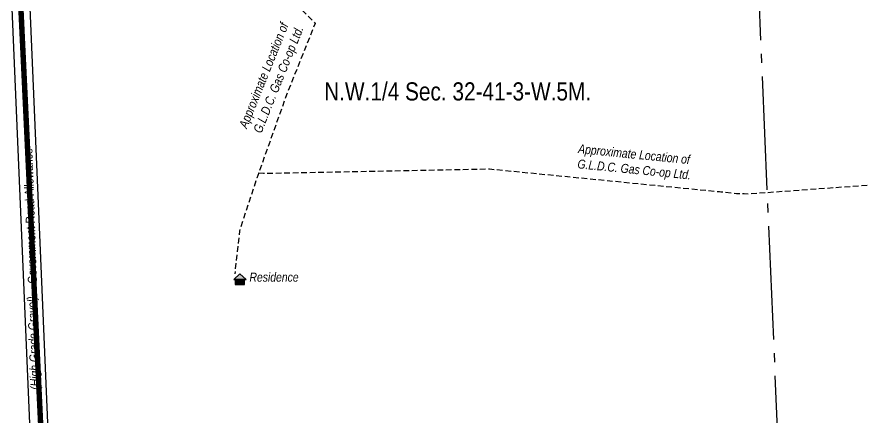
# Model space of a CAD drawing. Extents: x 665644 to 689199, y 5825051 to 5844826.
# Drawn here: x 675511 to 676444, y 5828173 to 5828614 of the extents above; entities that cross this region are included whole.
import ezdxf
from ezdxf.enums import TextEntityAlignment as Align

# ---------------------------------------------------------------- set-up
doc = ezdxf.new("R2010")
doc.units = 0
doc.header["$LTSCALE"] = 5
doc.linetypes.add('foc-QUARTERLINE', pattern=[33, 25, -3, 2, -3])
doc.linetypes.add('UG_PIPE', pattern=[1.875, 1.25, -0.625])
for name, color, linetype in [('AS-PIPE-UG', 44, 'UG_PIPE'), ('AS-PIPE-UG-T', 44, 'Continuous'), ('AS-RESIDENCE', 14, 'Continuous'), ('AS-ROADS', 254, 'Continuous'), ('C-SYMBOL', 7, 'Continuous'), ('L-QSEC', 8, 'foc-QUARTERLINE'), ('L-ROAD-T', 7, 'Continuous'), ('L-SEC', 7, 'Continuous')]:
    doc.layers.add(name, color=color, linetype=linetype)
doc.layers.add('T-TEXT', color=48, linetype='Continuous', lineweight=18)
doc.styles.add('175L', font='ARIALN.TTF', dxfattribs={"height": 20})
doc.styles.add('80L', font='ARIALN.TTF', dxfattribs={"height": 10})
doc.styles.add('80LS', font='ARIALNI.TTF', dxfattribs={"height": 10})

# ---------------------------------------------------------------- blocks, each defined once
blk = doc.blocks.new('res_occ')
for points in [[(0.1, 0.89), (-1.26, -0.37), (1.46, -0.37)], [(-0.9, -1.43), (1.1, -1.43), (1.1, -0.37), (-0.9, -0.37)]]:
    blk.add_hatch(color=14).paths.add_polyline_path(points)
at = {"color": 14}
for points in [[(0.1, 0.89), (-1.26, -0.37), (1.46, -0.37)], [(-0.9, -1.43), (1.1, -1.43), (1.1, -0.37), (-0.9, -0.37)]]:
    blk.add_lwpolyline(points, close=True, dxfattribs=at)

msp = doc.modelspace()

# ---------------------------------------------------------------- linework, layer by layer
at = {"layer": 'AS-PIPE-UG', "flags": 128}
for points in [[(675854.848, 5828873.27), (675854.758, 5828865.405), (675852.473, 5828810.442), (675811.121, 5828636.034), (675839.978, 5828607.25), (675808.363, 5828528.503), (675777.822, 5828442.491)], [(675777.822, 5828442.491), (675782.988, 5828442.104), (676031.981, 5828446.917), (676285.569, 5828421.867), (676287.022, 5828421.747), (676301.266, 5828420.05), (676304.08, 5828419.826), (676306.978, 5828419.766), (676312.654, 5828419.635), (676317.009, 5828419.454), (676982.804, 5828468.071), (676983.868, 5828467.984), (677007.925, 5828469.445)], [(675777.822, 5828442.491), (675775.851, 5828436.861), (675756.591, 5828378.459), (675751.445, 5828331.376)]]:
    msp.add_lwpolyline(points, dxfattribs=at)
at = {"layer": 'AS-ROADS', "const_width": 6, "flags": 128}
msp.add_lwpolyline([(675547.971, 5827946.22), (675504.71, 5828857.412)], dxfattribs=at)
at = {"layer": 'L-QSEC', "flags": 128}
msp.add_lwpolyline([(676318.157, 5828878.329), (676351.493, 5828104.586)], dxfattribs=at)
at = {"layer": 'L-SEC', "flags": 128}
for points in [[(675496.398, 5828848.34), (675530.579, 5828045.669)], [(675550.679, 5828046.348), (675516.497, 5828849.073)]]:
    msp.add_lwpolyline(points, dxfattribs=at)

# ---------------------------------------------------------------- block references
at = {"layer": 'AS-RESIDENCE', "xscale": 5.000000000000001, "yscale": 5.000000000000001, "zscale": 5.000000000000001}
msp.add_blockref('res_occ', (675756.524, 5828326.842), dxfattribs=at)

# ---------------------------------------------------------------- texts
at = {"layer": 'AS-PIPE-UG-T', "char_height": 10, "attachment_point": 1, "style": '175L'}
for insert, rotation in [((675755.562, 5828494.44), 68.125572), ((676130.281, 5828474.236), 354.358572)]:
    msp.add_mtext_dynamic_manual_height_columns('\\pi0.05;{\\fArial Narrow|b0|i1|c0|p34;Approximate Location of\\P\\pi0.97428;G.L.D.C. Gas Co-op Ltd.}', width=125.14093, gutter_width=50, heights=[0], dxfattribs=dict(at, insert=insert, rotation=rotation))
at = {"layer": 'AS-RESIDENCE', "insert": (675767.612, 5828332.661), "char_height": 10, "attachment_point": 1, "style": '175L'}
msp.add_mtext_dynamic_manual_height_columns('{\\fArial Narrow|b0|i1|c0|p34;Residence}', width=53.94038, gutter_width=50, heights=[0], dxfattribs=at)
at = {"layer": 'C-SYMBOL', "color": 3, "style": '175L'}
msp.add_text('N.W.1/4 Sec. 32-41-3-W.5M.', height=20, dxfattribs=at).set_placement((675996.938, 5828516.275), align=Align.BOTTOM_CENTER)
at = {"layer": 'L-ROAD-T', "style": '80L'}
msp.add_text('Government Road Allowance', height=10, rotation=91.988333, dxfattribs=at).set_placement((675525.989, 5828394.986), align=Align.MIDDLE_CENTER)
at = {"layer": 'T-TEXT', "style": '80LS'}
msp.add_text('(High Grade Gravel)', height=10, rotation=91.988333, dxfattribs=at).set_placement((675529.521, 5828255.031), align=Align.MIDDLE_CENTER)

doc.saveas('drawing.dxf')
